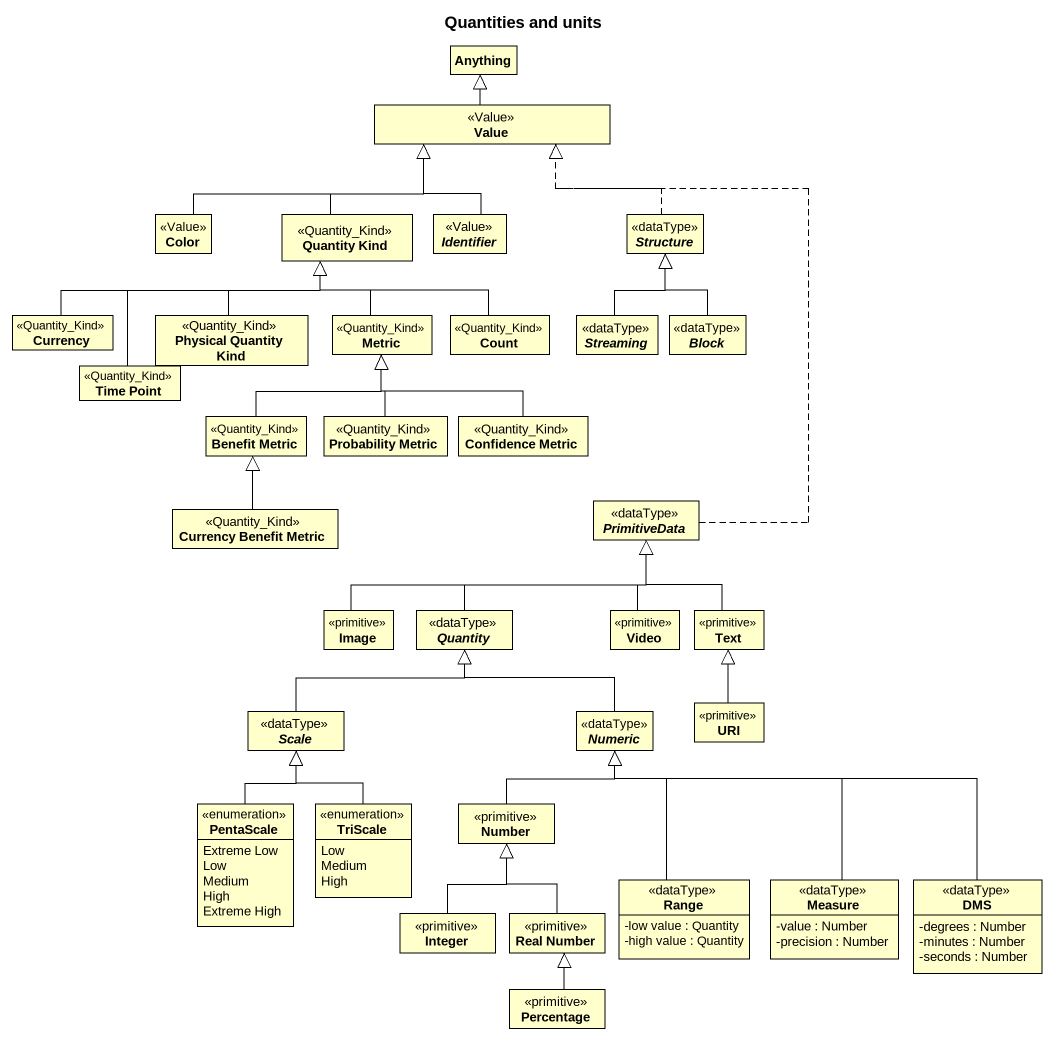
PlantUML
@startuml
title Quantities and units
hide circle
hide empty members
skinparam classAttributeIconSize 0
class Anything
class Value <<Value>>
class Color <<Value>>
class "Quantity Kind" as Quantity_Kind <<Quantity_Kind>>
abstract class Identifier <<Value>>
abstract class Structure <<dataType>>
class Currency <<Quantity_Kind>>
class "Physical Quantity Kind" as Physical_Quantity_Kind <<Quantity_Kind>>
class Metric <<Quantity_Kind>>
class Count <<Quantity_Kind>>
abstract class Streaming <<dataType>>
abstract class Block <<dataType>>
class "Time Point" as Time_Point <<Quantity_Kind>>
class "Benefit Metric" as Benefit_Metric <<Quantity_Kind>>
class "Probability Metric" as Probability_Metric <<Quantity_Kind>>
class "Confidence Metric" as Confidence_Metric <<Quantity_Kind>>
class "Currency Benefit Metric" as Currency_Benefit_Metric <<Quantity_Kind>>
abstract class PrimitiveData <<dataType>>
class Image <<primitive>>
abstract class Quantity <<dataType>>
class Video <<primitive>>
class Text <<primitive>>
abstract class "Scale" as Scale_ <<dataType>>
abstract class Numeric <<dataType>>
class URI <<primitive>>
enum PentaScale {
  Extreme Low
  Low
  Medium
  High
  Extreme High
}
enum TriScale {
  Low
  Medium
  High
}
class Number <<primitive>>
class Range <<dataType>> {
  -low value : Quantity
  -high value : Quantity
}
class Measure <<dataType>> {
  -value : Number
  -precision : Number
}
class DMS <<dataType>> {
  -degrees : Number
  -minutes : Number
  -seconds : Number
}
class Integer <<primitive>>
class "Real Number" as Real_Number <<primitive>>
class Percentage <<primitive>>
Value -up-|> Anything
Color -right-|> Value
Quantity_Kind -up-|> Value
Identifier -up-|> Value
Structure .up.|> Value
Currency -right-|> Quantity_Kind
Physical_Quantity_Kind -up-|> Quantity_Kind
Metric -up-|> Quantity_Kind
Count -up-|> Quantity_Kind
Streaming -up-|> Structure
Block -up-|> Structure
Time_Point -up-|> Quantity_Kind
Benefit_Metric -up-|> Metric
Probability_Metric -up-|> Metric
Confidence_Metric -up-|> Metric
Currency_Benefit_Metric -up-|> Benefit_Metric
PrimitiveData .up.|> Value
Image -right-|> PrimitiveData
Quantity -up-|> PrimitiveData
Video -up-|> PrimitiveData
Text -up-|> PrimitiveData
Scale_ -up-|> Quantity
Numeric -up-|> Quantity
URI -up-|> Text
PentaScale -up-|> Scale_
TriScale -up-|> Scale_
Number -up-|> Numeric
Range -up-|> Numeric
Measure -up-|> Numeric
DMS -left-|> Numeric
Integer -up-|> Number
Real_Number -up-|> Number
Percentage -up-|> Real_Number
@enduml
